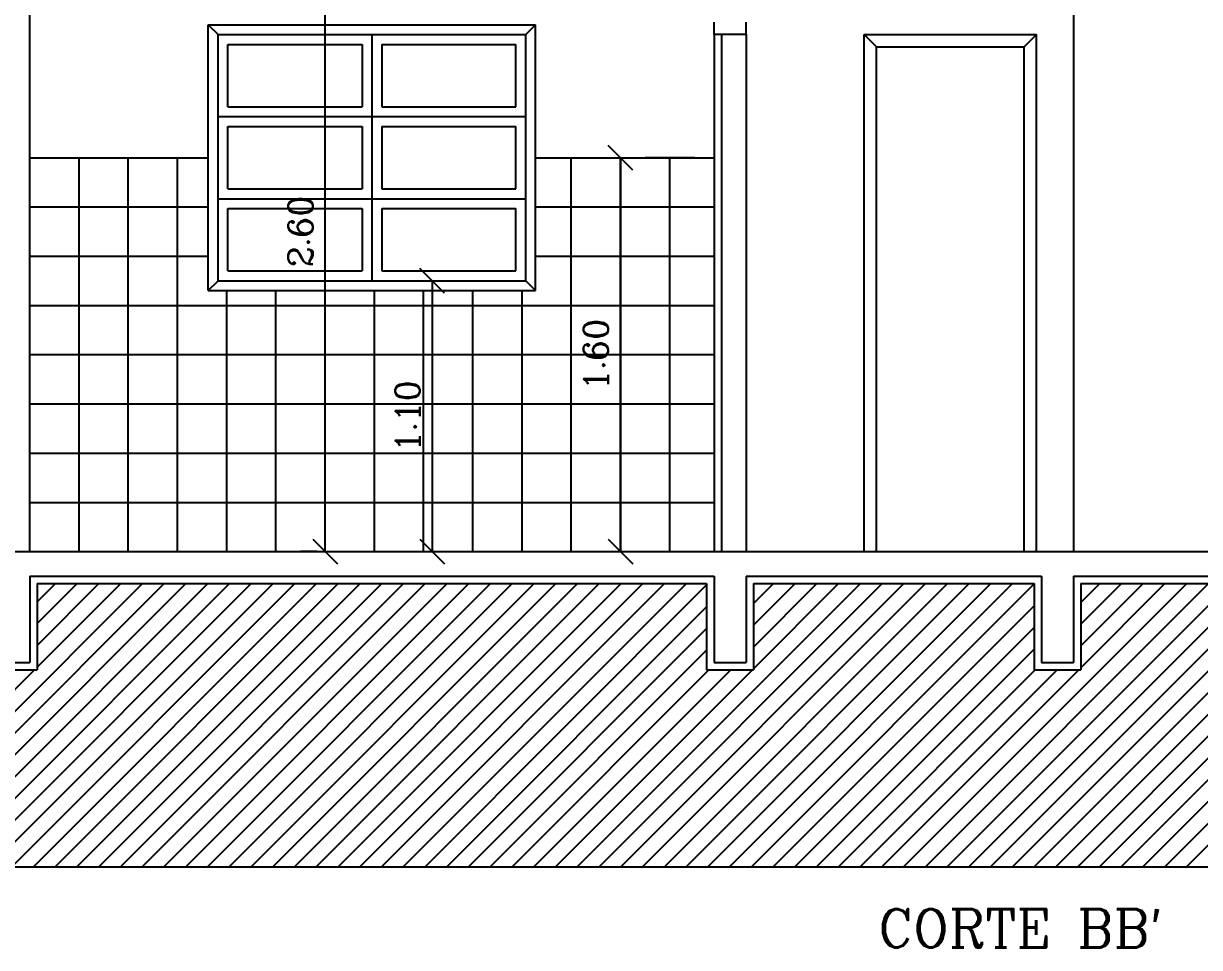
# Model space of a CAD drawing. Extents: x -36 to 60, y 199 to 483.
# Drawn here: x -4.1 to 0.678, y 198.552 to 202.305 of the extents above; entities that cross this region are included whole.
import ezdxf

# ---------------------------------------------------------------- set-up
doc = ezdxf.new("R2010")
doc.units = 0
doc.header["$LTSCALE"] = 20
doc.layers.get('0').update_dxf_attribs({"linetype": 'CONTINUOUS'})
doc.layers.get('DEFPOINTS').update_dxf_attribs({"linetype": 'CONTINUOUS'})
for name, color, linetype in [('AZULEJO', 30, 'CONTINUOUS'), ('CONCRETO', 5, 'CONTINUOUS'), ('CORTETERRA', 244, 'CONTINUOUS'), ('JANELA', 5, 'CONTINUOUS'), ('MADEIRAME', 244, 'CONTINUOUS'), ('PAREDECORTE', 3, 'CONTINUOUS'), ('TEXTO', 1, 'CONTINUOUS'), ('VISTAL', 30, 'CONTINUOUS'), ('VISTAP', 244, 'CONTINUOUS')]:
    doc.layers.add(name, color=color, linetype=linetype)
doc.styles.add('ROMANC', font='romanc')
doc.dimstyles.get("Standard").update_dxf_attribs({"dimscale": 0, "dimtxt": 0.1, "dimasz": 0.05, "dimexe": 0.1, "dimexo": 0.062, "dimgap": 0.05, "dimtad": 1, "dimtoh": 1, "dimzin": 0, "dimtxsty": 'ROMANC', "dimblk1": 'DOT', "dimblk2": 'DOT', "dimsah": 1, "dimcen": 0.09, "dimclrd": 202, "dimclre": 202, "dimclrt": 244, "dimazin": 3, "dimtfac": 1, "dimtofl": 0, "dimtmove": 0, "dimatfit": 3, "dimtolj": 1, "dimtzin": 0})

# ---------------------------------------------------------------- blocks, each defined once
blk = doc.blocks.new('*X113')
at = {"color": 0, "linetype": 'CONTINUOUS'}
for p, q in [((-4.767, 198.8797), (-3.617, 200.0297)), ((-4.6786, 198.8797), (-3.5286, 200.0297)), ((-4.5903, 198.8797), (-3.4403, 200.0297)), ((-4.5019, 198.8797), (-3.3519, 200.0297)), ((-4.4135, 198.8797), (-3.2635, 200.0297)), ((-4.3251, 198.8797), (-3.1751, 200.0297)), ((-4.2367, 198.8797), (-3.0867, 200.0297)), ((-4.1483, 198.8797), (-2.9983, 200.0297)), ((-4.0599, 198.8797), (-2.9099, 200.0297)), ((-4.0447, 199.6905), (-3.7054, 200.0297)), ((-4.0447, 199.7789), (-3.7938, 200.0297)), ((-4.0447, 199.8673), (-3.8822, 200.0297)), ((-4.0447, 199.9556), (-3.9706, 200.0297)), ((-3.9715, 198.8797), (-2.8215, 200.0297)), ((-3.8832, 198.8797), (-2.7332, 200.0297)), ((-3.7948, 198.8797), (-2.6448, 200.0297)), ((-3.7064, 198.8797), (-2.5564, 200.0297)), ((-3.618, 198.8797), (-2.468, 200.0297)), ((-3.5296, 198.8797), (-2.3796, 200.0297)), ((-3.4412, 198.8797), (-2.2912, 200.0297)), ((-3.3528, 198.8797), (-2.2028, 200.0297)), ((-3.2644, 198.8797), (-2.1144, 200.0297)), ((-3.176, 198.8797), (-2.026, 200.0297)), ((-3.0877, 198.8797), (-1.9377, 200.0297)), ((-2.9993, 198.8797), (-1.8493, 200.0297)), ((-2.9109, 198.8797), (-1.7609, 200.0297)), ((-2.8225, 198.8797), (-1.6725, 200.0297)), ((-2.7341, 198.8797), (-1.5841, 200.0297)), ((-2.6457, 198.8797), (-1.4957, 200.0297)), ((-2.5573, 198.8797), (-1.4073, 200.0297)), ((-2.4689, 198.8797), (-1.3247, 200.024)), ((-1.8502, 198.8797), (-0.7002, 200.0297)), ((-1.7618, 198.8797), (-0.6118, 200.0297)), ((-1.6734, 198.8797), (-0.5234, 200.0297)), ((-1.5851, 198.8797), (-0.4351, 200.0297)), ((-1.4967, 198.8797), (-0.3467, 200.0297)), ((-1.4083, 198.8797), (-0.2583, 200.0297)), ((-1.3199, 198.8797), (-0.1699, 200.0297)), ((-1.2315, 198.8797), (-0.0815, 200.0297)), ((-1.1431, 198.8797), (0.0053, 200.0282)), ((-1.1347, 199.6837), (-0.7886, 200.0297)), ((-1.1347, 199.772), (-0.877, 200.0297)), ((-1.1347, 199.8604), (-0.9654, 200.0297)), ((-1.1347, 199.9488), (-1.0538, 200.0297)), ((-0.5244, 198.8797), (0.6256, 200.0297)), ((-0.436, 198.8797), (0.714, 200.0297)), ((-0.3476, 198.8797), (0.8024, 200.0297)), ((-0.2592, 198.8797), (0.8908, 200.0297)), ((-0.1708, 198.8797), (0.9792, 200.0297)), ((-0.0825, 198.8797), (1.0675, 200.0297)), ((0.0059, 198.8797), (1.1559, 200.0297)), ((0.0943, 198.8797), (1.2443, 200.0297)), ((0.1827, 198.8797), (1.3327, 200.0297)), ((0.1953, 199.6878), (0.5372, 200.0297)), ((0.1953, 199.7762), (0.4488, 200.0297)), ((0.1953, 199.8646), (0.3604, 200.0297)), ((0.1953, 199.953), (0.2721, 200.0297)), ((0.2711, 198.8797), (1.4211, 200.0297)), ((0.3595, 198.8797), (1.5095, 200.0297)), ((0.4479, 198.8797), (1.5979, 200.0297)), ((0.5363, 198.8797), (1.6863, 200.0297)), ((0.6247, 198.8797), (1.7747, 200.0297)), ((-2.3806, 198.8797), (-1.3247, 199.9356)), ((-1.0547, 198.8797), (0.0053, 199.9398)), ((-2.2922, 198.8797), (-1.3247, 199.8472)), ((-0.9663, 198.8797), (0.0053, 199.8514)), ((-2.2038, 198.8797), (-1.3247, 199.7588)), ((-0.8779, 198.8797), (0.0053, 199.763)), ((-4.8554, 198.8797), (-4.0554, 199.6797)), ((-2.1154, 198.8797), (-1.3154, 199.6797)), ((-2.027, 198.8797), (-1.227, 199.6797)), ((-1.9386, 198.8797), (-1.1386, 199.6797)), ((-0.7896, 198.8797), (0.0104, 199.6797)), ((-0.7012, 198.8797), (0.0988, 199.6797)), ((-0.6128, 198.8797), (0.1872, 199.6797))]:
    blk.add_line(p, q, dxfattribs=at)
blk = doc.blocks.new('_OBLIQUE')
at = {"color": 0, "linetype": 'BYBLOCK'}
blk.add_line((-0.5, -0.5), (0.5, 0.5), dxfattribs=at)
blk = doc.blocks.new('*D117')
at = {"color": 30, "linetype": 'BYBLOCK'}
for p, q in [((-2.4402, 201.2597), (-2.4402, 200.1597)), ((-2.3847, 201.2597), (-2.3402, 201.2597)), ((-2.3747, 200.1597), (-2.3402, 200.1597))]:
    blk.add_line(p, q, dxfattribs=at)
at = {"layer": 'DEFPOINTS', "color": 0, "linetype": 'BYBLOCK'}
for p in [(-2.6847, 201.2597), (-2.6747, 200.1597), (-2.4402, 200.1597)]:
    blk.add_point(p, dxfattribs=at)
at = {"color": 30, "linetype": 'BYBLOCK', "xscale": 0.1, "yscale": 0.1, "zscale": 0.1}
for p, rotation in [((-2.4402, 201.2597), 90), ((-2.4402, 200.1597), 270)]:
    blk.add_blockref('_OBLIQUE', p, dxfattribs=dict(at, rotation=rotation))
at = {"color": 244, "linetype": 'BYBLOCK', "insert": (-2.5402, 200.7097), "char_height": 0.1, "attachment_point": 5, "rotation": 90, "style": 'ROMANC'}
blk.add_mtext('\\A1;1.10', dxfattribs=at)
blk = doc.blocks.new('*D118')
at = {"color": 30, "linetype": 'BYBLOCK'}
for p, q in [((-1.6747, 201.7597), (-1.6747, 200.1597)), ((-1.3747, 201.7597), (-1.5747, 201.7597)), ((-1.9747, 200.1597), (-1.7747, 200.1597))]:
    blk.add_line(p, q, dxfattribs=at)
at = {"layer": 'DEFPOINTS', "color": 0, "linetype": 'BYBLOCK'}
for p in [(-1.6747, 201.7597), (-1.6747, 200.1597), (-1.6747, 200.1597)]:
    blk.add_point(p, dxfattribs=at)
at = {"color": 30, "linetype": 'BYBLOCK', "xscale": 0.1, "yscale": 0.1, "zscale": 0.1}
for p, rotation in [((-1.6747, 201.7597), 90), ((-1.6747, 200.1597), 270)]:
    blk.add_blockref('_OBLIQUE', p, dxfattribs=dict(at, rotation=rotation))
at = {"color": 244, "linetype": 'BYBLOCK', "insert": (-1.7747, 200.9597), "char_height": 0.1, "attachment_point": 5, "rotation": 90, "style": 'ROMANC'}
blk.add_mtext('\\A1;1.60', dxfattribs=at)
blk = doc.blocks.new('*D119')
at = {"color": 30, "linetype": 'BYBLOCK'}
for p, q in [((-2.907, 202.7597), (-2.9747, 202.7597)), ((-2.8747, 200.1597), (-2.8747, 202.7597)), ((-2.907, 200.1597), (-2.9747, 200.1597))]:
    blk.add_line(p, q, dxfattribs=at)
at = {"layer": 'DEFPOINTS', "color": 0, "linetype": 'BYBLOCK'}
for p in [(-2.8747, 202.7597), (-2.607, 202.7597), (-2.607, 200.1597)]:
    blk.add_point(p, dxfattribs=at)
at = {"color": 30, "linetype": 'BYBLOCK', "xscale": 0.1, "yscale": 0.1, "zscale": 0.1}
for p, rotation in [((-2.8747, 202.7597), 90), ((-2.8747, 200.1597), 270)]:
    blk.add_blockref('_OBLIQUE', p, dxfattribs=dict(at, rotation=rotation))
at = {"color": 244, "linetype": 'BYBLOCK', "insert": (-2.9747, 201.4597), "char_height": 0.1, "attachment_point": 5, "rotation": 90, "style": 'ROMANC'}
blk.add_mtext('\\A1;2.60', dxfattribs=at)

msp = doc.modelspace()

# ---------------------------------------------------------------- linework, layer by layer
at = {"layer": 'AZULEJO', "color": 30, "linetype": 'CONTINUOUS'}
for p, q in [((-4.0747, 201.7597), (-3.3497, 201.7597)), ((-3.8747, 200.1597), (-3.8747, 201.7597)), ((-3.6747, 200.1597), (-3.6747, 201.7597)), ((-3.4747, 200.1597), (-3.4747, 201.7597)), ((-2.0197, 201.7597), (-1.2947, 201.7597)), ((-1.8747, 200.1597), (-1.8747, 201.7597)), ((-1.6747, 200.1597), (-1.6747, 201.7597)), ((-1.4747, 200.1597), (-1.4747, 201.7597)), ((-4.0747, 201.5597), (-3.3497, 201.5597)), ((-2.0197, 201.5597), (-1.2947, 201.5597)), ((-4.0747, 201.3597), (-3.3497, 201.3597)), ((-2.0197, 201.3597), (-1.2947, 201.3597)), ((-3.2747, 200.1597), (-3.2747, 201.2197)), ((-3.0747, 200.1597), (-3.0747, 201.2197)), ((-2.8747, 200.1597), (-2.8747, 201.2197)), ((-2.6747, 200.1597), (-2.6747, 201.2197)), ((-2.4747, 200.1597), (-2.4747, 201.2197)), ((-2.2747, 200.1597), (-2.2747, 201.2197)), ((-2.0747, 200.1597), (-2.0747, 201.2197)), ((-4.0747, 201.1597), (-1.2947, 201.1597)), ((-4.0747, 200.9597), (-1.2947, 200.9597)), ((-4.0747, 200.7597), (-1.2947, 200.7597)), ((-4.0747, 200.5597), (-1.2947, 200.5597)), ((-4.0747, 200.3597), (-1.2947, 200.3597))]:
    msp.add_line(p, q, dxfattribs=at)
at = {"layer": 'CONCRETO', "color": 5, "linetype": 'CONTINUOUS'}
for p, q in [((-1.2947, 202.2597), (-1.2947, 202.3097)), ((-1.1647, 202.2597), (-1.1647, 202.3097)), ((-1.1647, 202.2597), (-1.2947, 202.2597)), ((-4.2047, 200.1597), (4.2453, 200.1597)), ((-4.0747, 200.0597), (-4.0747, 199.7097)), ((-4.0747, 200.0597), (-1.2947, 200.0597)), ((-1.2947, 200.0597), (-1.2947, 199.7097)), ((-1.1647, 200.0597), (-1.1647, 199.7097)), ((-1.1647, 200.0597), (0.0353, 200.0597)), ((0.0353, 200.0597), (0.0353, 199.7097)), ((0.1653, 200.0597), (0.1653, 199.7097)), ((0.1653, 200.0597), (4.1153, 200.0597)), ((-4.2047, 199.7097), (-4.0747, 199.7097)), ((-1.2947, 199.7097), (-1.1647, 199.7097)), ((0.0353, 199.7097), (0.1653, 199.7097))]:
    msp.add_line(p, q, dxfattribs=at)
at = {"layer": 'CORTETERRA', "color": 244, "linetype": 'CONTINUOUS'}
for p, q in [((-4.0447, 200.0297), (-1.3247, 200.0297)), ((-4.0447, 200.0297), (-4.0447, 199.6797)), ((-1.3247, 200.0297), (-1.3247, 199.6797)), ((-1.1347, 200.0297), (0.0053, 200.0297)), ((-1.1347, 200.0297), (-1.1347, 199.6797)), ((0.0053, 200.0297), (0.0053, 199.6797)), ((0.1953, 200.0297), (4.0853, 200.0297)), ((0.1953, 200.0297), (0.1953, 199.6797)), ((-4.2347, 199.6797), (-4.0447, 199.6797)), ((-1.3247, 199.6797), (-1.1347, 199.6797)), ((0.0053, 199.6797), (0.1953, 199.6797)), ((-5.2047, 198.8797), (6.2421, 198.8797))]:
    msp.add_line(p, q, dxfattribs=at)
at = {"layer": 'JANELA', "color": 244, "linetype": 'CONTINUOUS'}
for p, q in [((-3.3497, 202.2997), (-2.0197, 202.2997)), ((-3.3497, 201.2197), (-3.3497, 202.2997)), ((-3.3497, 202.2997), (-3.3097, 202.2597)), ((-3.3097, 202.2597), (-2.0597, 202.2597)), ((-3.3097, 201.2597), (-3.3097, 202.2597)), ((-2.6847, 202.2597), (-2.6847, 201.2597)), ((-2.0597, 202.2597), (-2.0197, 202.2997)), ((-2.0597, 201.2597), (-2.0597, 202.2597)), ((-2.0197, 201.2197), (-2.0197, 202.2997)), ((-3.2697, 201.9664), (-3.2697, 202.2197)), ((-3.2697, 202.2197), (-2.7247, 202.2197)), ((-2.7247, 202.2197), (-2.7247, 201.9664)), ((-2.6447, 202.2197), (-2.0997, 202.2197)), ((-2.6447, 202.2197), (-2.6447, 201.9664)), ((-2.0997, 201.9664), (-2.0997, 202.2197)), ((-3.2697, 201.9664), (-2.7247, 201.9664)), ((-2.6447, 201.9664), (-2.0997, 201.9664)), ((-3.3097, 201.9264), (-2.0597, 201.9264)), ((-3.2697, 201.6331), (-3.2697, 201.8864)), ((-3.2697, 201.8864), (-2.7247, 201.8864)), ((-2.7247, 201.8864), (-2.7247, 201.6331)), ((-2.6447, 201.8864), (-2.0997, 201.8864)), ((-2.6447, 201.8864), (-2.6447, 201.6331)), ((-2.0997, 201.6331), (-2.0997, 201.8864)), ((-3.2697, 201.6331), (-2.7247, 201.6331)), ((-2.6447, 201.6331), (-2.0997, 201.6331)), ((-3.3097, 201.5931), (-2.0597, 201.5931)), ((-3.2697, 201.2997), (-3.2697, 201.5531)), ((-3.2697, 201.5531), (-2.7247, 201.5531)), ((-2.7247, 201.5531), (-2.7247, 201.2997)), ((-2.6447, 201.5531), (-2.0997, 201.5531)), ((-2.6447, 201.5531), (-2.6447, 201.2997)), ((-2.0997, 201.2997), (-2.0997, 201.5531)), ((-3.2697, 201.2997), (-2.7247, 201.2997)), ((-2.6447, 201.2997), (-2.0997, 201.2997)), ((-3.3497, 201.2197), (-3.3097, 201.2597)), ((-3.3097, 201.2597), (-2.0597, 201.2597)), ((-2.0597, 201.2597), (-2.0197, 201.2197)), ((-3.3497, 201.2197), (-2.0197, 201.2197))]:
    msp.add_line(p, q, dxfattribs=at)
at = {"layer": 'MADEIRAME', "color": 30, "linetype": 'CONTINUOUS'}
for p, q in [((-0.6347, 202.2097), (-0.6847, 202.2597)), ((-0.0347, 202.2097), (0.0153, 202.2597))]:
    msp.add_line(p, q, dxfattribs=at)
at = {"layer": 'PAREDECORTE', "color": 3, "linetype": 'CONTINUOUS'}
msp.add_line((-4.0747, 200.1597), (-4.0747, 202.6197), dxfattribs=at)
at = {"layer": 'VISTAL', "linetype": 'CONTINUOUS'}
for p, q in [((-0.6847, 202.2597), (0.0153, 202.2597)), ((-0.6347, 202.2097), (-0.0347, 202.2097))]:
    msp.add_line(p, q, dxfattribs=at)
at = {"layer": 'VISTAL', "color": 30, "linetype": 'CONTINUOUS'}
for p, q in [((-0.6847, 200.1597), (-0.6847, 202.2597)), ((0.0153, 200.1597), (0.0153, 202.2597)), ((-0.6347, 200.1597), (-0.6347, 202.2097)), ((-0.0347, 200.1597), (-0.0347, 202.2097))]:
    msp.add_line(p, q, dxfattribs=at)
at = {"layer": 'VISTAP', "linetype": 'CONTINUOUS'}
for p, q in [((0.1653, 202.7597), (0.1653, 200.1597)), ((-1.1647, 202.2597), (-1.1647, 200.1597))]:
    msp.add_line(p, q, dxfattribs=at)
at = {"layer": 'VISTAP', "color": 1, "linetype": 'CONTINUOUS'}
for p, q in [((-1.2947, 202.2597), (-1.2947, 200.1597)), ((-1.2647, 202.2597), (-1.2647, 200.1597))]:
    msp.add_line(p, q, dxfattribs=at)

# ---------------------------------------------------------------- block references
at = {"layer": 'CORTETERRA', "color": 244, "linetype": 'CONTINUOUS'}
msp.add_blockref('*X113', (0, 0), dxfattribs=at)

# ---------------------------------------------------------------- texts
at = {"layer": 'TEXTO', "color": 1, "ltscale": 0.3, "style": 'ROMANC'}
msp.add_text("CORTE BB'", height=0.156, dxfattribs=at).set_placement((-0.6276, 198.5516))

# ---------------------------------------------------------------- dimensions: what is measured, and where the dimension line sits
at = {"layer": 'MADEIRAME', "color": 244, "linetype": 'CONTINUOUS'}
for base, p1, p2, picture, middle in [((-2.8747, 202.7597), (-2.607, 200.1597), (-2.607, 202.7597), '*D119', (-2.9747, 201.4597)), ((-1.6747, 200.1597), (-1.6747, 201.7597), (-1.6747, 200.1597), '*D118', (-1.7747, 200.9597)), ((-2.4402, 200.1597), (-2.6847, 201.2597), (-2.6747, 200.1597), '*D117', (-2.5402, 200.7097))]:
    dim = msp.add_linear_dim(base=base, p1=p1, p2=p2, angle=90, dimstyle='STANDARD', override={"dimtxt": 0.1, "dimasz": 0.1, "dimexo": 0.3, "dimtoh": 0, "dimblk1": 'OBLIQUE', "dimblk2": 'OBLIQUE', "dimclrd": 30, "dimclre": 30, "dimclrt": 244}, dxfattribs=at)
    dim.commit()
    dim.dimension.update_dxf_attribs({"geometry": picture, "text_midpoint": middle})

doc.saveas('drawing.dxf')
